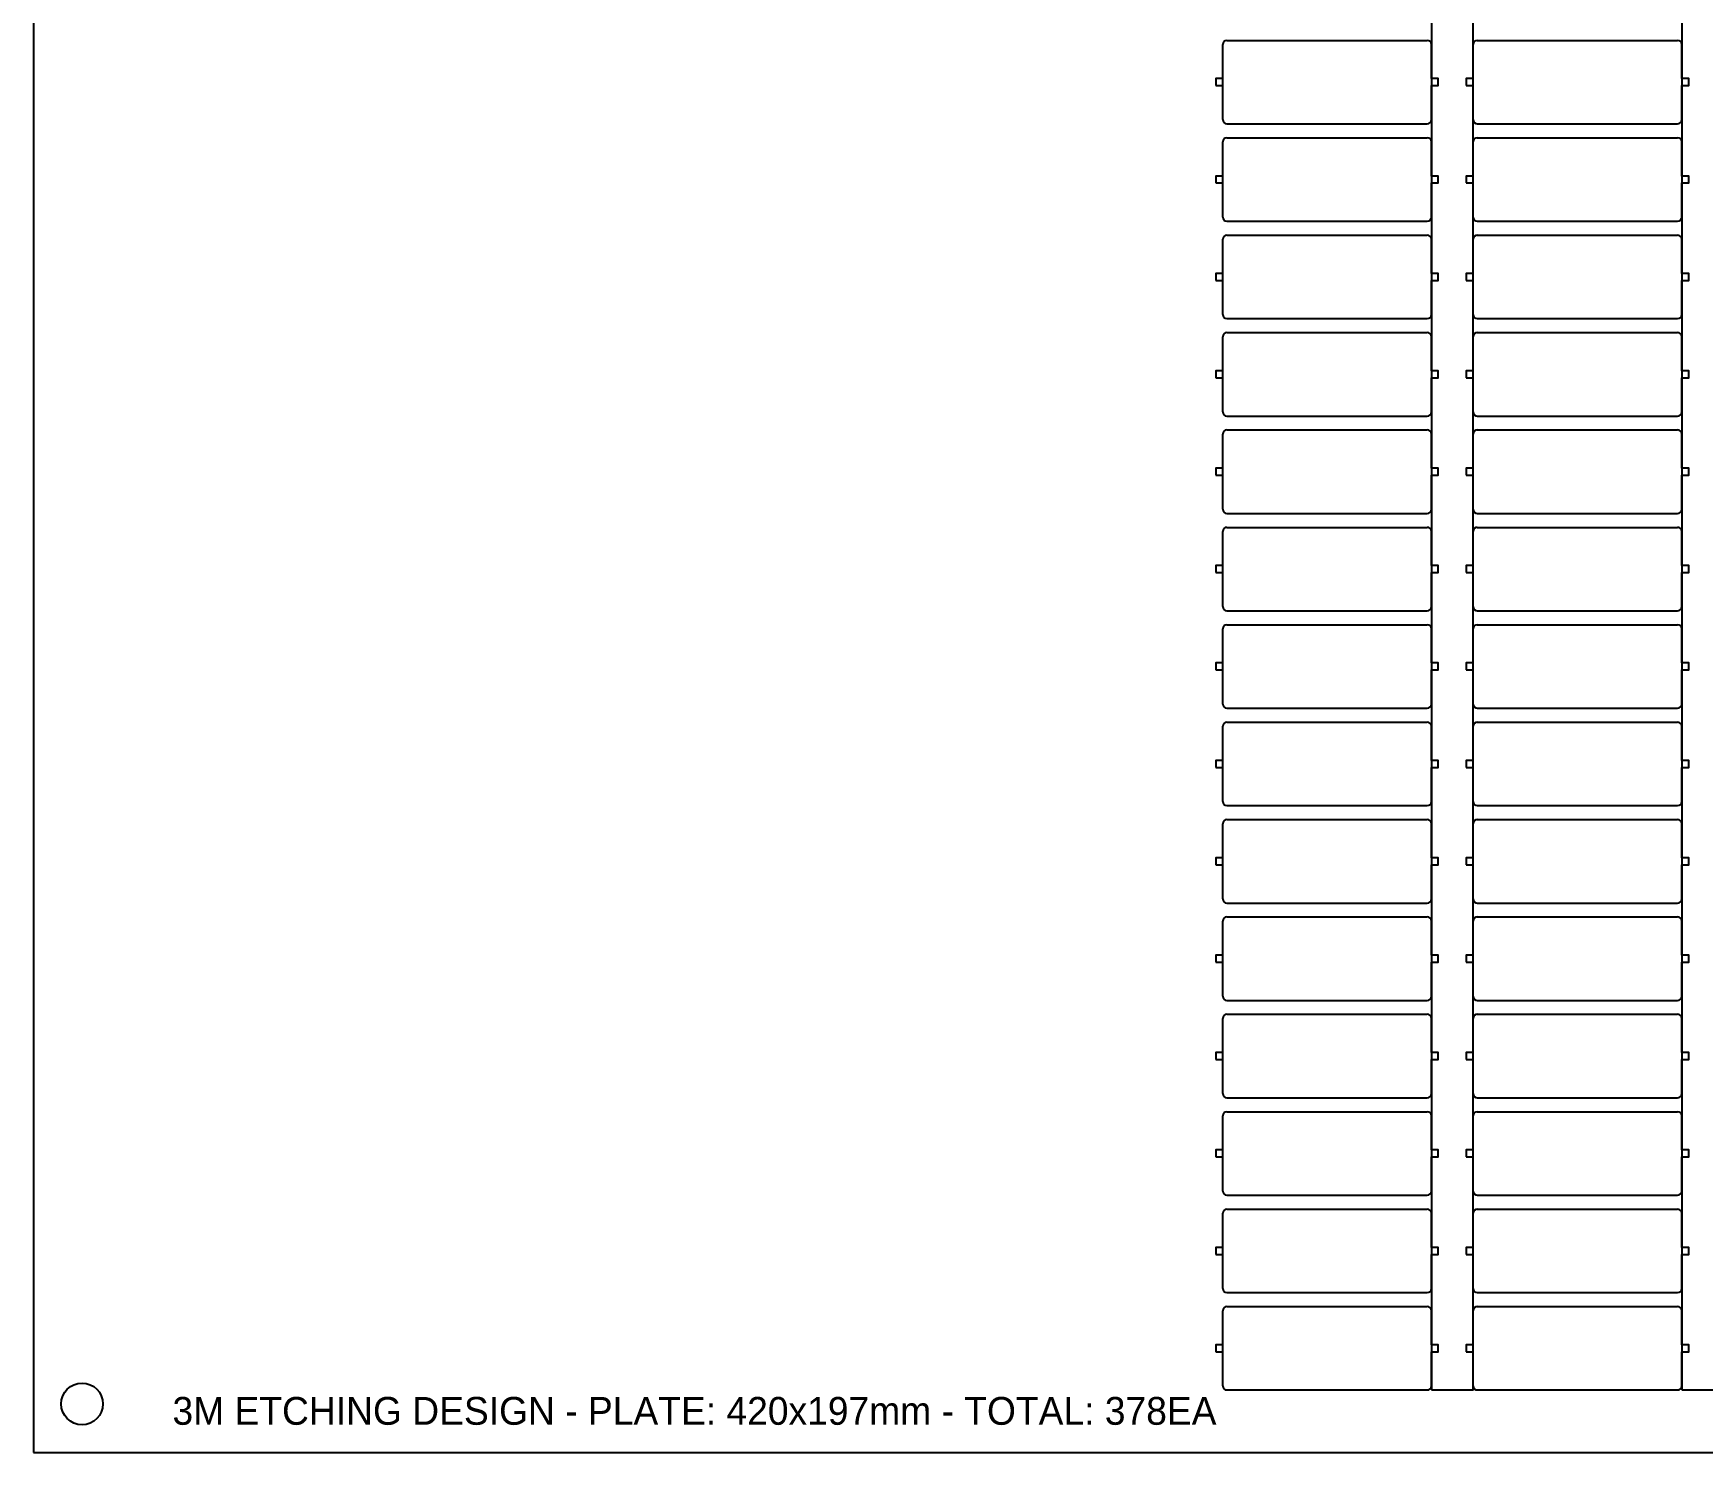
# Model space of a CAD drawing. Extents: x 0 to 438, y 0 to 206.
# Drawn here: x 0 to 120, y 0 to 102 of the extents above; entities that cross this region are included whole.
import ezdxf

# ---------------------------------------------------------------- set-up
doc = ezdxf.new("R2010")
doc.units = 0
for name, color, linetype in [('PLATE', 7, 'Continuous'), ('SAMPLE', 4, 'Continuous'), ('SEPARATOR', 1, 'Continuous'), ('TAB', 2, 'Continuous'), ('TEXT', 8, 'Continuous')]:
    doc.layers.add(name, color=color, linetype=linetype)

msp = doc.modelspace()

# ---------------------------------------------------------------- linework, layer by layer
at = {"layer": 'PLATE'}
msp.add_lwpolyline([(0, 0), (420, 0), (420, 197), (0, 197)], close=True, dxfattribs=at)
msp.add_circle((3.5, 3.5), 1.5, dxfattribs=at)
at = {"layer": 'SAMPLE'}
for p, q in [((85.5228, 101.3148), (85.5, 101.2)), ((85.5, 98.75), (85.5, 101.2)), ((85.5879, 101.4121), (85.5228, 101.3148)), ((85.6852, 101.4772), (85.5879, 101.4121)), ((85.8, 101.5), (85.6852, 101.4772)), ((85.8, 101.5), (100.2, 101.5)), ((100.3148, 101.4772), (100.2, 101.5)), ((100.4121, 101.4121), (100.3148, 101.4772)), ((100.4772, 101.3148), (100.4121, 101.4121)), ((100.5, 101.2), (100.4772, 101.3148)), ((100.5, 98.75), (100.5, 101.2)), ((103.5228, 101.3148), (103.5, 101.2)), ((103.5, 98.75), (103.5, 101.2)), ((103.5879, 101.4121), (103.5228, 101.3148)), ((103.6852, 101.4772), (103.5879, 101.4121)), ((103.8, 101.5), (103.6852, 101.4772)), ((103.8, 101.5), (118.2, 101.5)), ((118.3148, 101.4772), (118.2, 101.5)), ((118.4121, 101.4121), (118.3148, 101.4772)), ((118.4772, 101.3148), (118.4121, 101.4121)), ((118.5, 101.2), (118.4772, 101.3148)), ((118.5, 98.75), (118.5, 101.2)), ((85.5, 95.8), (85.5, 98.25)), ((100.5, 95.8), (100.5, 98.25)), ((103.5, 95.8), (103.5, 98.25)), ((118.5, 95.8), (118.5, 98.25)), ((85.5, 95.8), (85.5228, 95.6852)), ((85.5228, 95.6852), (85.5879, 95.5879)), ((85.5879, 95.5879), (85.6852, 95.5228)), ((85.6852, 95.5228), (85.8, 95.5)), ((85.8, 95.5), (100.2, 95.5)), ((100.2, 95.5), (100.3148, 95.5228)), ((100.3148, 95.5228), (100.4121, 95.5879)), ((100.4121, 95.5879), (100.4772, 95.6852)), ((100.4772, 95.6852), (100.5, 95.8)), ((103.5, 95.8), (103.5228, 95.6852)), ((103.5228, 95.6852), (103.5879, 95.5879)), ((103.5879, 95.5879), (103.6852, 95.5228)), ((103.6852, 95.5228), (103.8, 95.5)), ((103.8, 95.5), (118.2, 95.5)), ((118.2, 95.5), (118.3148, 95.5228)), ((118.3148, 95.5228), (118.4121, 95.5879)), ((118.4121, 95.5879), (118.4772, 95.6852)), ((118.4772, 95.6852), (118.5, 95.8)), ((85.5228, 94.3148), (85.5, 94.2)), ((85.5, 91.75), (85.5, 94.2)), ((85.5879, 94.4121), (85.5228, 94.3148)), ((85.6852, 94.4772), (85.5879, 94.4121)), ((85.8, 94.5), (85.6852, 94.4772)), ((85.8, 94.5), (100.2, 94.5)), ((100.3148, 94.4772), (100.2, 94.5)), ((100.4121, 94.4121), (100.3148, 94.4772)), ((100.4772, 94.3148), (100.4121, 94.4121)), ((100.5, 94.2), (100.4772, 94.3148)), ((100.5, 91.75), (100.5, 94.2)), ((103.5228, 94.3148), (103.5, 94.2)), ((103.5, 91.75), (103.5, 94.2)), ((103.5879, 94.4121), (103.5228, 94.3148)), ((103.6852, 94.4772), (103.5879, 94.4121)), ((103.8, 94.5), (103.6852, 94.4772)), ((103.8, 94.5), (118.2, 94.5)), ((118.3148, 94.4772), (118.2, 94.5)), ((118.4121, 94.4121), (118.3148, 94.4772)), ((118.4772, 94.3148), (118.4121, 94.4121)), ((118.5, 94.2), (118.4772, 94.3148)), ((118.5, 91.75), (118.5, 94.2)), ((85.5, 88.8), (85.5, 91.25)), ((100.5, 88.8), (100.5, 91.25)), ((103.5, 88.8), (103.5, 91.25)), ((118.5, 88.8), (118.5, 91.25)), ((85.5, 88.8), (85.5228, 88.6852)), ((100.4772, 88.6852), (100.5, 88.8)), ((103.5, 88.8), (103.5228, 88.6852)), ((118.4772, 88.6852), (118.5, 88.8)), ((85.5228, 88.6852), (85.5879, 88.5879)), ((85.5879, 88.5879), (85.6852, 88.5228)), ((85.6852, 88.5228), (85.8, 88.5)), ((85.8, 88.5), (100.2, 88.5)), ((100.2, 88.5), (100.3148, 88.5228)), ((100.3148, 88.5228), (100.4121, 88.5879)), ((100.4121, 88.5879), (100.4772, 88.6852)), ((103.5228, 88.6852), (103.5879, 88.5879)), ((103.5879, 88.5879), (103.6852, 88.5228)), ((103.6852, 88.5228), (103.8, 88.5)), ((103.8, 88.5), (118.2, 88.5)), ((118.2, 88.5), (118.3148, 88.5228)), ((118.3148, 88.5228), (118.4121, 88.5879)), ((118.4121, 88.5879), (118.4772, 88.6852)), ((85.5228, 87.3148), (85.5, 87.2)), ((85.5, 84.75), (85.5, 87.2)), ((85.5879, 87.4121), (85.5228, 87.3148)), ((85.6852, 87.4772), (85.5879, 87.4121)), ((85.8, 87.5), (85.6852, 87.4772)), ((85.8, 87.5), (100.2, 87.5)), ((100.3148, 87.4772), (100.2, 87.5)), ((100.4121, 87.4121), (100.3148, 87.4772)), ((100.4772, 87.3148), (100.4121, 87.4121)), ((100.5, 87.2), (100.4772, 87.3148)), ((100.5, 84.75), (100.5, 87.2)), ((103.5228, 87.3148), (103.5, 87.2)), ((103.5, 84.75), (103.5, 87.2)), ((103.5879, 87.4121), (103.5228, 87.3148)), ((103.6852, 87.4772), (103.5879, 87.4121)), ((103.8, 87.5), (103.6852, 87.4772)), ((103.8, 87.5), (118.2, 87.5)), ((118.3148, 87.4772), (118.2, 87.5)), ((118.4121, 87.4121), (118.3148, 87.4772)), ((118.4772, 87.3148), (118.4121, 87.4121)), ((118.5, 87.2), (118.4772, 87.3148)), ((118.5, 84.75), (118.5, 87.2)), ((85.5, 81.8), (85.5, 84.25)), ((100.5, 81.8), (100.5, 84.25)), ((103.5, 81.8), (103.5, 84.25)), ((118.5, 81.8), (118.5, 84.25)), ((85.5, 81.8), (85.5228, 81.6852)), ((85.5228, 81.6852), (85.5879, 81.5879)), ((100.4121, 81.5879), (100.4772, 81.6852)), ((100.4772, 81.6852), (100.5, 81.8)), ((103.5, 81.8), (103.5228, 81.6852)), ((103.5228, 81.6852), (103.5879, 81.5879)), ((118.4121, 81.5879), (118.4772, 81.6852)), ((118.4772, 81.6852), (118.5, 81.8)), ((85.5879, 80.4121), (85.5228, 80.3148)), ((85.5879, 81.5879), (85.6852, 81.5228)), ((85.6852, 80.4772), (85.5879, 80.4121)), ((85.6852, 81.5228), (85.8, 81.5)), ((85.8, 80.5), (85.6852, 80.4772)), ((85.8, 81.5), (100.2, 81.5)), ((85.8, 80.5), (100.2, 80.5)), ((100.2, 81.5), (100.3148, 81.5228)), ((100.3148, 80.4772), (100.2, 80.5)), ((100.3148, 81.5228), (100.4121, 81.5879)), ((100.4121, 80.4121), (100.3148, 80.4772)), ((100.4772, 80.3148), (100.4121, 80.4121)), ((103.5879, 80.4121), (103.5228, 80.3148)), ((103.5879, 81.5879), (103.6852, 81.5228)), ((103.6852, 80.4772), (103.5879, 80.4121)), ((103.6852, 81.5228), (103.8, 81.5)), ((103.8, 80.5), (103.6852, 80.4772)), ((103.8, 81.5), (118.2, 81.5)), ((103.8, 80.5), (118.2, 80.5)), ((118.2, 81.5), (118.3148, 81.5228)), ((118.3148, 80.4772), (118.2, 80.5)), ((118.3148, 81.5228), (118.4121, 81.5879)), ((118.4121, 80.4121), (118.3148, 80.4772)), ((118.4772, 80.3148), (118.4121, 80.4121)), ((85.5228, 80.3148), (85.5, 80.2)), ((85.5, 77.75), (85.5, 80.2)), ((100.5, 80.2), (100.4772, 80.3148)), ((100.5, 77.75), (100.5, 80.2)), ((103.5228, 80.3148), (103.5, 80.2)), ((103.5, 77.75), (103.5, 80.2)), ((118.5, 80.2), (118.4772, 80.3148)), ((118.5, 77.75), (118.5, 80.2)), ((85.5, 74.8), (85.5, 77.25)), ((100.5, 74.8), (100.5, 77.25)), ((103.5, 74.8), (103.5, 77.25)), ((118.5, 74.8), (118.5, 77.25)), ((85.5, 74.8), (85.5228, 74.6852)), ((85.5228, 74.6852), (85.5879, 74.5879)), ((85.5879, 74.5879), (85.6852, 74.5228)), ((85.6852, 74.5228), (85.8, 74.5)), ((85.8, 74.5), (100.2, 74.5)), ((100.2, 74.5), (100.3148, 74.5228)), ((100.3148, 74.5228), (100.4121, 74.5879)), ((100.4121, 74.5879), (100.4772, 74.6852)), ((100.4772, 74.6852), (100.5, 74.8)), ((103.5, 74.8), (103.5228, 74.6852)), ((103.5228, 74.6852), (103.5879, 74.5879)), ((103.5879, 74.5879), (103.6852, 74.5228)), ((103.6852, 74.5228), (103.8, 74.5)), ((103.8, 74.5), (118.2, 74.5)), ((118.2, 74.5), (118.3148, 74.5228)), ((118.3148, 74.5228), (118.4121, 74.5879)), ((118.4121, 74.5879), (118.4772, 74.6852)), ((118.4772, 74.6852), (118.5, 74.8)), ((85.5228, 73.3148), (85.5, 73.2)), ((85.5, 70.75), (85.5, 73.2)), ((85.5879, 73.4121), (85.5228, 73.3148)), ((85.6852, 73.4772), (85.5879, 73.4121)), ((85.8, 73.5), (85.6852, 73.4772)), ((85.8, 73.5), (100.2, 73.5)), ((100.3148, 73.4772), (100.2, 73.5)), ((100.4121, 73.4121), (100.3148, 73.4772)), ((100.4772, 73.3148), (100.4121, 73.4121)), ((100.5, 73.2), (100.4772, 73.3148)), ((100.5, 70.75), (100.5, 73.2)), ((103.5228, 73.3148), (103.5, 73.2)), ((103.5, 70.75), (103.5, 73.2)), ((103.5879, 73.4121), (103.5228, 73.3148)), ((103.6852, 73.4772), (103.5879, 73.4121)), ((103.8, 73.5), (103.6852, 73.4772)), ((103.8, 73.5), (118.2, 73.5)), ((118.3148, 73.4772), (118.2, 73.5)), ((118.4121, 73.4121), (118.3148, 73.4772)), ((118.4772, 73.3148), (118.4121, 73.4121)), ((118.5, 73.2), (118.4772, 73.3148)), ((118.5, 70.75), (118.5, 73.2)), ((85.5, 67.8), (85.5, 70.25)), ((100.5, 67.8), (100.5, 70.25)), ((103.5, 67.8), (103.5, 70.25)), ((118.5, 67.8), (118.5, 70.25)), ((85.5, 67.8), (85.5228, 67.6852)), ((85.5228, 67.6852), (85.5879, 67.5879)), ((85.5879, 67.5879), (85.6852, 67.5228)), ((85.6852, 67.5228), (85.8, 67.5)), ((85.8, 67.5), (100.2, 67.5)), ((100.2, 67.5), (100.3148, 67.5228)), ((100.3148, 67.5228), (100.4121, 67.5879)), ((100.4121, 67.5879), (100.4772, 67.6852)), ((100.4772, 67.6852), (100.5, 67.8)), ((103.5, 67.8), (103.5228, 67.6852)), ((103.5228, 67.6852), (103.5879, 67.5879)), ((103.5879, 67.5879), (103.6852, 67.5228)), ((103.6852, 67.5228), (103.8, 67.5)), ((103.8, 67.5), (118.2, 67.5)), ((118.2, 67.5), (118.3148, 67.5228)), ((118.3148, 67.5228), (118.4121, 67.5879)), ((118.4121, 67.5879), (118.4772, 67.6852)), ((118.4772, 67.6852), (118.5, 67.8)), ((85.5228, 66.3148), (85.5, 66.2)), ((85.5, 63.75), (85.5, 66.2)), ((85.5879, 66.4121), (85.5228, 66.3148)), ((85.6852, 66.4772), (85.5879, 66.4121)), ((85.8, 66.5), (85.6852, 66.4772)), ((85.8, 66.5), (100.2, 66.5)), ((100.3148, 66.4772), (100.2, 66.5)), ((100.4121, 66.4121), (100.3148, 66.4772)), ((100.4772, 66.3148), (100.4121, 66.4121)), ((100.5, 66.2), (100.4772, 66.3148)), ((100.5, 63.75), (100.5, 66.2)), ((103.5228, 66.3148), (103.5, 66.2)), ((103.5, 63.75), (103.5, 66.2)), ((103.5879, 66.4121), (103.5228, 66.3148)), ((103.6852, 66.4772), (103.5879, 66.4121)), ((103.8, 66.5), (103.6852, 66.4772)), ((103.8, 66.5), (118.2, 66.5)), ((118.3148, 66.4772), (118.2, 66.5)), ((118.4121, 66.4121), (118.3148, 66.4772)), ((118.4772, 66.3148), (118.4121, 66.4121)), ((118.5, 66.2), (118.4772, 66.3148)), ((118.5, 63.75), (118.5, 66.2)), ((85.5, 60.8), (85.5, 63.25)), ((100.5, 60.8), (100.5, 63.25)), ((103.5, 60.8), (103.5, 63.25)), ((118.5, 60.8), (118.5, 63.25)), ((85.5, 60.8), (85.5228, 60.6852)), ((85.5228, 60.6852), (85.5879, 60.5879)), ((85.5879, 60.5879), (85.6852, 60.5228)), ((85.6852, 60.5228), (85.8, 60.5)), ((85.8, 60.5), (100.2, 60.5)), ((100.2, 60.5), (100.3148, 60.5228)), ((100.3148, 60.5228), (100.4121, 60.5879)), ((100.4121, 60.5879), (100.4772, 60.6852)), ((100.4772, 60.6852), (100.5, 60.8)), ((103.5, 60.8), (103.5228, 60.6852)), ((103.5228, 60.6852), (103.5879, 60.5879)), ((103.5879, 60.5879), (103.6852, 60.5228)), ((103.6852, 60.5228), (103.8, 60.5)), ((103.8, 60.5), (118.2, 60.5)), ((118.2, 60.5), (118.3148, 60.5228)), ((118.3148, 60.5228), (118.4121, 60.5879)), ((118.4121, 60.5879), (118.4772, 60.6852)), ((118.4772, 60.6852), (118.5, 60.8)), ((85.5228, 59.3148), (85.5, 59.2)), ((85.5, 56.75), (85.5, 59.2)), ((85.5879, 59.4121), (85.5228, 59.3148)), ((85.6852, 59.4772), (85.5879, 59.4121)), ((85.8, 59.5), (85.6852, 59.4772)), ((85.8, 59.5), (100.2, 59.5)), ((100.3148, 59.4772), (100.2, 59.5)), ((100.4121, 59.4121), (100.3148, 59.4772)), ((100.4772, 59.3148), (100.4121, 59.4121)), ((100.5, 59.2), (100.4772, 59.3148)), ((100.5, 56.75), (100.5, 59.2)), ((103.5228, 59.3148), (103.5, 59.2)), ((103.5, 56.75), (103.5, 59.2)), ((103.5879, 59.4121), (103.5228, 59.3148)), ((103.6852, 59.4772), (103.5879, 59.4121)), ((103.8, 59.5), (103.6852, 59.4772)), ((103.8, 59.5), (118.2, 59.5)), ((118.3148, 59.4772), (118.2, 59.5)), ((118.4121, 59.4121), (118.3148, 59.4772)), ((118.4772, 59.3148), (118.4121, 59.4121)), ((118.5, 59.2), (118.4772, 59.3148)), ((118.5, 56.75), (118.5, 59.2)), ((85.5, 53.8), (85.5, 56.25)), ((100.5, 53.8), (100.5, 56.25)), ((103.5, 53.8), (103.5, 56.25)), ((118.5, 53.8), (118.5, 56.25)), ((85.5, 53.8), (85.5228, 53.6852)), ((85.5228, 53.6852), (85.5879, 53.5879)), ((85.5879, 53.5879), (85.6852, 53.5228)), ((85.6852, 53.5228), (85.8, 53.5)), ((85.8, 53.5), (100.2, 53.5)), ((100.2, 53.5), (100.3148, 53.5228)), ((100.3148, 53.5228), (100.4121, 53.5879)), ((100.4121, 53.5879), (100.4772, 53.6852)), ((100.4772, 53.6852), (100.5, 53.8)), ((103.5, 53.8), (103.5228, 53.6852)), ((103.5228, 53.6852), (103.5879, 53.5879)), ((103.5879, 53.5879), (103.6852, 53.5228)), ((103.6852, 53.5228), (103.8, 53.5)), ((103.8, 53.5), (118.2, 53.5)), ((118.2, 53.5), (118.3148, 53.5228)), ((118.3148, 53.5228), (118.4121, 53.5879)), ((118.4121, 53.5879), (118.4772, 53.6852)), ((118.4772, 53.6852), (118.5, 53.8)), ((85.5228, 52.3148), (85.5, 52.2)), ((85.5, 49.75), (85.5, 52.2)), ((85.5879, 52.4121), (85.5228, 52.3148)), ((85.6852, 52.4772), (85.5879, 52.4121)), ((85.8, 52.5), (85.6852, 52.4772)), ((85.8, 52.5), (100.2, 52.5)), ((100.3148, 52.4772), (100.2, 52.5)), ((100.4121, 52.4121), (100.3148, 52.4772)), ((100.4772, 52.3148), (100.4121, 52.4121)), ((100.5, 52.2), (100.4772, 52.3148)), ((100.5, 49.75), (100.5, 52.2)), ((103.5228, 52.3148), (103.5, 52.2)), ((103.5, 49.75), (103.5, 52.2)), ((103.5879, 52.4121), (103.5228, 52.3148)), ((103.6852, 52.4772), (103.5879, 52.4121)), ((103.8, 52.5), (103.6852, 52.4772)), ((103.8, 52.5), (118.2, 52.5)), ((118.3148, 52.4772), (118.2, 52.5)), ((118.4121, 52.4121), (118.3148, 52.4772)), ((118.4772, 52.3148), (118.4121, 52.4121)), ((118.5, 52.2), (118.4772, 52.3148)), ((118.5, 49.75), (118.5, 52.2)), ((85.5, 46.8), (85.5, 49.25)), ((100.5, 46.8), (100.5, 49.25)), ((103.5, 46.8), (103.5, 49.25)), ((118.5, 46.8), (118.5, 49.25)), ((85.5, 46.8), (85.5228, 46.6852)), ((100.4772, 46.6852), (100.5, 46.8)), ((103.5, 46.8), (103.5228, 46.6852)), ((118.4772, 46.6852), (118.5, 46.8)), ((85.5228, 46.6852), (85.5879, 46.5879)), ((85.5879, 46.5879), (85.6852, 46.5228)), ((85.6852, 46.5228), (85.8, 46.5)), ((85.8, 46.5), (100.2, 46.5)), ((100.2, 46.5), (100.3148, 46.5228)), ((100.3148, 46.5228), (100.4121, 46.5879)), ((100.4121, 46.5879), (100.4772, 46.6852)), ((103.5228, 46.6852), (103.5879, 46.5879)), ((103.5879, 46.5879), (103.6852, 46.5228)), ((103.6852, 46.5228), (103.8, 46.5)), ((103.8, 46.5), (118.2, 46.5)), ((118.2, 46.5), (118.3148, 46.5228)), ((118.3148, 46.5228), (118.4121, 46.5879)), ((118.4121, 46.5879), (118.4772, 46.6852)), ((85.5228, 45.3148), (85.5, 45.2)), ((85.5, 42.75), (85.5, 45.2)), ((85.5879, 45.4121), (85.5228, 45.3148)), ((85.6852, 45.4772), (85.5879, 45.4121)), ((85.8, 45.5), (85.6852, 45.4772)), ((85.8, 45.5), (100.2, 45.5)), ((100.3148, 45.4772), (100.2, 45.5)), ((100.4121, 45.4121), (100.3148, 45.4772)), ((100.4772, 45.3148), (100.4121, 45.4121)), ((100.5, 45.2), (100.4772, 45.3148)), ((100.5, 42.75), (100.5, 45.2)), ((103.5228, 45.3148), (103.5, 45.2)), ((103.5, 42.75), (103.5, 45.2)), ((103.5879, 45.4121), (103.5228, 45.3148)), ((103.6852, 45.4772), (103.5879, 45.4121)), ((103.8, 45.5), (103.6852, 45.4772)), ((103.8, 45.5), (118.2, 45.5)), ((118.3148, 45.4772), (118.2, 45.5)), ((118.4121, 45.4121), (118.3148, 45.4772)), ((118.4772, 45.3148), (118.4121, 45.4121)), ((118.5, 45.2), (118.4772, 45.3148)), ((118.5, 42.75), (118.5, 45.2)), ((85.5, 39.8), (85.5, 42.25)), ((100.5, 39.8), (100.5, 42.25)), ((103.5, 39.8), (103.5, 42.25)), ((118.5, 39.8), (118.5, 42.25)), ((85.5, 39.8), (85.5228, 39.6852)), ((85.5228, 39.6852), (85.5879, 39.5879)), ((100.4121, 39.5879), (100.4772, 39.6852)), ((100.4772, 39.6852), (100.5, 39.8)), ((103.5, 39.8), (103.5228, 39.6852)), ((103.5228, 39.6852), (103.5879, 39.5879)), ((118.4121, 39.5879), (118.4772, 39.6852)), ((118.4772, 39.6852), (118.5, 39.8)), ((85.5879, 38.4121), (85.5228, 38.3148)), ((85.5879, 39.5879), (85.6852, 39.5228)), ((85.6852, 38.4772), (85.5879, 38.4121)), ((85.6852, 39.5228), (85.8, 39.5)), ((85.8, 38.5), (85.6852, 38.4772)), ((85.8, 39.5), (100.2, 39.5)), ((85.8, 38.5), (100.2, 38.5)), ((100.2, 39.5), (100.3148, 39.5228)), ((100.3148, 38.4772), (100.2, 38.5)), ((100.3148, 39.5228), (100.4121, 39.5879)), ((100.4121, 38.4121), (100.3148, 38.4772)), ((100.4772, 38.3148), (100.4121, 38.4121)), ((103.5879, 38.4121), (103.5228, 38.3148)), ((103.5879, 39.5879), (103.6852, 39.5228)), ((103.6852, 38.4772), (103.5879, 38.4121)), ((103.6852, 39.5228), (103.8, 39.5)), ((103.8, 38.5), (103.6852, 38.4772)), ((103.8, 39.5), (118.2, 39.5)), ((103.8, 38.5), (118.2, 38.5)), ((118.2, 39.5), (118.3148, 39.5228)), ((118.3148, 38.4772), (118.2, 38.5)), ((118.3148, 39.5228), (118.4121, 39.5879)), ((118.4121, 38.4121), (118.3148, 38.4772)), ((118.4772, 38.3148), (118.4121, 38.4121)), ((85.5228, 38.3148), (85.5, 38.2)), ((85.5, 35.75), (85.5, 38.2)), ((100.5, 38.2), (100.4772, 38.3148)), ((100.5, 35.75), (100.5, 38.2)), ((103.5228, 38.3148), (103.5, 38.2)), ((103.5, 35.75), (103.5, 38.2)), ((118.5, 38.2), (118.4772, 38.3148)), ((118.5, 35.75), (118.5, 38.2)), ((85.5, 32.8), (85.5, 35.25)), ((100.5, 32.8), (100.5, 35.25)), ((103.5, 32.8), (103.5, 35.25)), ((118.5, 32.8), (118.5, 35.25)), ((85.5, 32.8), (85.5228, 32.6852)), ((85.5228, 32.6852), (85.5879, 32.5879)), ((85.5879, 32.5879), (85.6852, 32.5228)), ((85.6852, 32.5228), (85.8, 32.5)), ((85.8, 32.5), (100.2, 32.5)), ((100.2, 32.5), (100.3148, 32.5228)), ((100.3148, 32.5228), (100.4121, 32.5879)), ((100.4121, 32.5879), (100.4772, 32.6852)), ((100.4772, 32.6852), (100.5, 32.8)), ((103.5, 32.8), (103.5228, 32.6852)), ((103.5228, 32.6852), (103.5879, 32.5879)), ((103.5879, 32.5879), (103.6852, 32.5228)), ((103.6852, 32.5228), (103.8, 32.5)), ((103.8, 32.5), (118.2, 32.5)), ((118.2, 32.5), (118.3148, 32.5228)), ((118.3148, 32.5228), (118.4121, 32.5879)), ((118.4121, 32.5879), (118.4772, 32.6852)), ((118.4772, 32.6852), (118.5, 32.8)), ((85.5228, 31.3148), (85.5, 31.2)), ((85.5, 28.75), (85.5, 31.2)), ((85.5879, 31.4121), (85.5228, 31.3148)), ((85.6852, 31.4772), (85.5879, 31.4121)), ((85.8, 31.5), (85.6852, 31.4772)), ((85.8, 31.5), (100.2, 31.5)), ((100.3148, 31.4772), (100.2, 31.5)), ((100.4121, 31.4121), (100.3148, 31.4772)), ((100.4772, 31.3148), (100.4121, 31.4121)), ((100.5, 31.2), (100.4772, 31.3148)), ((100.5, 28.75), (100.5, 31.2)), ((103.5228, 31.3148), (103.5, 31.2)), ((103.5, 28.75), (103.5, 31.2)), ((103.5879, 31.4121), (103.5228, 31.3148)), ((103.6852, 31.4772), (103.5879, 31.4121)), ((103.8, 31.5), (103.6852, 31.4772)), ((103.8, 31.5), (118.2, 31.5)), ((118.3148, 31.4772), (118.2, 31.5)), ((118.4121, 31.4121), (118.3148, 31.4772)), ((118.4772, 31.3148), (118.4121, 31.4121)), ((118.5, 31.2), (118.4772, 31.3148)), ((118.5, 28.75), (118.5, 31.2)), ((85.5, 25.8), (85.5, 28.25)), ((100.5, 25.8), (100.5, 28.25)), ((103.5, 25.8), (103.5, 28.25)), ((118.5, 25.8), (118.5, 28.25)), ((85.5, 25.8), (85.5228, 25.6852)), ((85.5228, 25.6852), (85.5879, 25.5879)), ((85.5879, 25.5879), (85.6852, 25.5228)), ((85.6852, 25.5228), (85.8, 25.5)), ((85.8, 25.5), (100.2, 25.5)), ((100.2, 25.5), (100.3148, 25.5228)), ((100.3148, 25.5228), (100.4121, 25.5879)), ((100.4121, 25.5879), (100.4772, 25.6852)), ((100.4772, 25.6852), (100.5, 25.8)), ((103.5, 25.8), (103.5228, 25.6852)), ((103.5228, 25.6852), (103.5879, 25.5879)), ((103.5879, 25.5879), (103.6852, 25.5228)), ((103.6852, 25.5228), (103.8, 25.5)), ((103.8, 25.5), (118.2, 25.5)), ((118.2, 25.5), (118.3148, 25.5228)), ((118.3148, 25.5228), (118.4121, 25.5879)), ((118.4121, 25.5879), (118.4772, 25.6852)), ((118.4772, 25.6852), (118.5, 25.8)), ((85.5228, 24.3148), (85.5, 24.2)), ((85.5, 21.75), (85.5, 24.2)), ((85.5879, 24.4121), (85.5228, 24.3148)), ((85.6852, 24.4772), (85.5879, 24.4121)), ((85.8, 24.5), (85.6852, 24.4772)), ((85.8, 24.5), (100.2, 24.5)), ((100.3148, 24.4772), (100.2, 24.5)), ((100.4121, 24.4121), (100.3148, 24.4772)), ((100.4772, 24.3148), (100.4121, 24.4121)), ((100.5, 24.2), (100.4772, 24.3148)), ((100.5, 21.75), (100.5, 24.2)), ((103.5228, 24.3148), (103.5, 24.2)), ((103.5, 21.75), (103.5, 24.2)), ((103.5879, 24.4121), (103.5228, 24.3148)), ((103.6852, 24.4772), (103.5879, 24.4121)), ((103.8, 24.5), (103.6852, 24.4772)), ((103.8, 24.5), (118.2, 24.5)), ((118.3148, 24.4772), (118.2, 24.5)), ((118.4121, 24.4121), (118.3148, 24.4772)), ((118.4772, 24.3148), (118.4121, 24.4121)), ((118.5, 24.2), (118.4772, 24.3148)), ((118.5, 21.75), (118.5, 24.2)), ((85.5, 18.8), (85.5, 21.25)), ((100.5, 18.8), (100.5, 21.25)), ((103.5, 18.8), (103.5, 21.25)), ((118.5, 18.8), (118.5, 21.25)), ((85.5, 18.8), (85.5228, 18.6852)), ((85.5228, 18.6852), (85.5879, 18.5879)), ((85.5879, 18.5879), (85.6852, 18.5228)), ((85.6852, 18.5228), (85.8, 18.5)), ((85.8, 18.5), (100.2, 18.5)), ((100.2, 18.5), (100.3148, 18.5228)), ((100.3148, 18.5228), (100.4121, 18.5879)), ((100.4121, 18.5879), (100.4772, 18.6852)), ((100.4772, 18.6852), (100.5, 18.8)), ((103.5, 18.8), (103.5228, 18.6852)), ((103.5228, 18.6852), (103.5879, 18.5879)), ((103.5879, 18.5879), (103.6852, 18.5228)), ((103.6852, 18.5228), (103.8, 18.5)), ((103.8, 18.5), (118.2, 18.5)), ((118.2, 18.5), (118.3148, 18.5228)), ((118.3148, 18.5228), (118.4121, 18.5879)), ((118.4121, 18.5879), (118.4772, 18.6852)), ((118.4772, 18.6852), (118.5, 18.8)), ((85.5228, 17.3148), (85.5, 17.2)), ((85.5, 14.75), (85.5, 17.2)), ((85.5879, 17.4121), (85.5228, 17.3148)), ((85.6852, 17.4772), (85.5879, 17.4121)), ((85.8, 17.5), (85.6852, 17.4772)), ((85.8, 17.5), (100.2, 17.5)), ((100.3148, 17.4772), (100.2, 17.5)), ((100.4121, 17.4121), (100.3148, 17.4772)), ((100.4772, 17.3148), (100.4121, 17.4121)), ((100.5, 17.2), (100.4772, 17.3148)), ((100.5, 14.75), (100.5, 17.2)), ((103.5228, 17.3148), (103.5, 17.2)), ((103.5, 14.75), (103.5, 17.2)), ((103.5879, 17.4121), (103.5228, 17.3148)), ((103.6852, 17.4772), (103.5879, 17.4121)), ((103.8, 17.5), (103.6852, 17.4772)), ((103.8, 17.5), (118.2, 17.5)), ((118.3148, 17.4772), (118.2, 17.5)), ((118.4121, 17.4121), (118.3148, 17.4772)), ((118.4772, 17.3148), (118.4121, 17.4121)), ((118.5, 17.2), (118.4772, 17.3148)), ((118.5, 14.75), (118.5, 17.2)), ((85.5, 11.8), (85.5, 14.25)), ((100.5, 11.8), (100.5, 14.25)), ((103.5, 11.8), (103.5, 14.25)), ((118.5, 11.8), (118.5, 14.25)), ((85.5, 11.8), (85.5228, 11.6852)), ((85.5228, 11.6852), (85.5879, 11.5879)), ((85.5879, 11.5879), (85.6852, 11.5228)), ((85.6852, 11.5228), (85.8, 11.5)), ((85.8, 11.5), (100.2, 11.5)), ((100.2, 11.5), (100.3148, 11.5228)), ((100.3148, 11.5228), (100.4121, 11.5879)), ((100.4121, 11.5879), (100.4772, 11.6852)), ((100.4772, 11.6852), (100.5, 11.8)), ((103.5, 11.8), (103.5228, 11.6852)), ((103.5228, 11.6852), (103.5879, 11.5879)), ((103.5879, 11.5879), (103.6852, 11.5228)), ((103.6852, 11.5228), (103.8, 11.5)), ((103.8, 11.5), (118.2, 11.5)), ((118.2, 11.5), (118.3148, 11.5228)), ((118.3148, 11.5228), (118.4121, 11.5879)), ((118.4121, 11.5879), (118.4772, 11.6852)), ((118.4772, 11.6852), (118.5, 11.8)), ((85.5228, 10.3148), (85.5, 10.2)), ((85.5, 7.75), (85.5, 10.2)), ((85.5879, 10.4121), (85.5228, 10.3148)), ((85.6852, 10.4772), (85.5879, 10.4121)), ((85.8, 10.5), (85.6852, 10.4772)), ((85.8, 10.5), (100.2, 10.5)), ((100.3148, 10.4772), (100.2, 10.5)), ((100.4121, 10.4121), (100.3148, 10.4772)), ((100.4772, 10.3148), (100.4121, 10.4121)), ((100.5, 10.2), (100.4772, 10.3148)), ((100.5, 7.75), (100.5, 10.2)), ((103.5228, 10.3148), (103.5, 10.2)), ((103.5, 7.75), (103.5, 10.2)), ((103.5879, 10.4121), (103.5228, 10.3148)), ((103.6852, 10.4772), (103.5879, 10.4121)), ((103.8, 10.5), (103.6852, 10.4772)), ((103.8, 10.5), (118.2, 10.5)), ((118.3148, 10.4772), (118.2, 10.5)), ((118.4121, 10.4121), (118.3148, 10.4772)), ((118.4772, 10.3148), (118.4121, 10.4121)), ((118.5, 10.2), (118.4772, 10.3148)), ((118.5, 7.75), (118.5, 10.2)), ((85.5, 4.8), (85.5, 7.25)), ((100.5, 4.8), (100.5, 7.25)), ((103.5, 4.8), (103.5, 7.25)), ((118.5, 4.8), (118.5, 7.25)), ((85.5, 4.8), (85.5228, 4.6852)), ((100.4772, 4.6852), (100.5, 4.8)), ((103.5, 4.8), (103.5228, 4.6852)), ((118.4772, 4.6852), (118.5, 4.8)), ((85.5228, 4.6852), (85.5879, 4.5879)), ((85.5879, 4.5879), (85.6852, 4.5228)), ((85.6852, 4.5228), (85.8, 4.5)), ((85.8, 4.5), (100.2, 4.5)), ((100.2, 4.5), (100.3148, 4.5228)), ((100.3148, 4.5228), (100.4121, 4.5879)), ((100.4121, 4.5879), (100.4772, 4.6852)), ((103.5228, 4.6852), (103.5879, 4.5879)), ((103.5879, 4.5879), (103.6852, 4.5228)), ((103.6852, 4.5228), (103.8, 4.5)), ((103.8, 4.5), (118.2, 4.5)), ((118.2, 4.5), (118.3148, 4.5228)), ((118.3148, 4.5228), (118.4121, 4.5879)), ((118.4121, 4.5879), (118.4772, 4.6852))]:
    msp.add_line(p, q, dxfattribs=at)
at = {"layer": 'SEPARATOR'}
for points in [[(100.5, 4.5), (103.5, 4.5), (103.5, 192.5), (100.5, 192.5)], [(118.5, 4.5), (121.5, 4.5), (121.5, 192.5), (118.5, 192.5)]]:
    msp.add_lwpolyline(points, close=True, dxfattribs=at)
at = {"layer": 'TAB'}
for points in [[(85, 98.25), (85.5, 98.25), (85.5, 98.75), (85, 98.75)], [(100.5, 98.25), (101, 98.25), (101, 98.75), (100.5, 98.75)], [(103, 98.25), (103.5, 98.25), (103.5, 98.75), (103, 98.75)], [(118.5, 98.25), (119, 98.25), (119, 98.75), (118.5, 98.75)], [(85, 91.25), (85.5, 91.25), (85.5, 91.75), (85, 91.75)], [(100.5, 91.25), (101, 91.25), (101, 91.75), (100.5, 91.75)], [(103, 91.25), (103.5, 91.25), (103.5, 91.75), (103, 91.75)], [(118.5, 91.25), (119, 91.25), (119, 91.75), (118.5, 91.75)], [(85, 84.25), (85.5, 84.25), (85.5, 84.75), (85, 84.75)], [(100.5, 84.25), (101, 84.25), (101, 84.75), (100.5, 84.75)], [(103, 84.25), (103.5, 84.25), (103.5, 84.75), (103, 84.75)], [(118.5, 84.25), (119, 84.25), (119, 84.75), (118.5, 84.75)], [(85, 77.25), (85.5, 77.25), (85.5, 77.75), (85, 77.75)], [(100.5, 77.25), (101, 77.25), (101, 77.75), (100.5, 77.75)], [(103, 77.25), (103.5, 77.25), (103.5, 77.75), (103, 77.75)], [(118.5, 77.25), (119, 77.25), (119, 77.75), (118.5, 77.75)], [(85, 70.25), (85.5, 70.25), (85.5, 70.75), (85, 70.75)], [(100.5, 70.25), (101, 70.25), (101, 70.75), (100.5, 70.75)], [(103, 70.25), (103.5, 70.25), (103.5, 70.75), (103, 70.75)], [(118.5, 70.25), (119, 70.25), (119, 70.75), (118.5, 70.75)], [(85, 63.25), (85.5, 63.25), (85.5, 63.75), (85, 63.75)], [(100.5, 63.25), (101, 63.25), (101, 63.75), (100.5, 63.75)], [(103, 63.25), (103.5, 63.25), (103.5, 63.75), (103, 63.75)], [(118.5, 63.25), (119, 63.25), (119, 63.75), (118.5, 63.75)], [(85, 56.25), (85.5, 56.25), (85.5, 56.75), (85, 56.75)], [(100.5, 56.25), (101, 56.25), (101, 56.75), (100.5, 56.75)], [(103, 56.25), (103.5, 56.25), (103.5, 56.75), (103, 56.75)], [(118.5, 56.25), (119, 56.25), (119, 56.75), (118.5, 56.75)], [(85, 49.25), (85.5, 49.25), (85.5, 49.75), (85, 49.75)], [(100.5, 49.25), (101, 49.25), (101, 49.75), (100.5, 49.75)], [(103, 49.25), (103.5, 49.25), (103.5, 49.75), (103, 49.75)], [(118.5, 49.25), (119, 49.25), (119, 49.75), (118.5, 49.75)], [(85, 42.25), (85.5, 42.25), (85.5, 42.75), (85, 42.75)], [(100.5, 42.25), (101, 42.25), (101, 42.75), (100.5, 42.75)], [(103, 42.25), (103.5, 42.25), (103.5, 42.75), (103, 42.75)], [(118.5, 42.25), (119, 42.25), (119, 42.75), (118.5, 42.75)], [(85, 35.25), (85.5, 35.25), (85.5, 35.75), (85, 35.75)], [(100.5, 35.25), (101, 35.25), (101, 35.75), (100.5, 35.75)], [(103, 35.25), (103.5, 35.25), (103.5, 35.75), (103, 35.75)], [(118.5, 35.25), (119, 35.25), (119, 35.75), (118.5, 35.75)], [(85, 28.25), (85.5, 28.25), (85.5, 28.75), (85, 28.75)], [(100.5, 28.25), (101, 28.25), (101, 28.75), (100.5, 28.75)], [(103, 28.25), (103.5, 28.25), (103.5, 28.75), (103, 28.75)], [(118.5, 28.25), (119, 28.25), (119, 28.75), (118.5, 28.75)], [(85, 21.25), (85.5, 21.25), (85.5, 21.75), (85, 21.75)], [(100.5, 21.25), (101, 21.25), (101, 21.75), (100.5, 21.75)], [(103, 21.25), (103.5, 21.25), (103.5, 21.75), (103, 21.75)], [(118.5, 21.25), (119, 21.25), (119, 21.75), (118.5, 21.75)], [(85, 14.25), (85.5, 14.25), (85.5, 14.75), (85, 14.75)], [(100.5, 14.25), (101, 14.25), (101, 14.75), (100.5, 14.75)], [(103, 14.25), (103.5, 14.25), (103.5, 14.75), (103, 14.75)], [(118.5, 14.25), (119, 14.25), (119, 14.75), (118.5, 14.75)], [(85, 7.25), (85.5, 7.25), (85.5, 7.75), (85, 7.75)], [(100.5, 7.25), (101, 7.25), (101, 7.75), (100.5, 7.75)], [(103, 7.25), (103.5, 7.25), (103.5, 7.75), (103, 7.75)], [(118.5, 7.25), (119, 7.25), (119, 7.75), (118.5, 7.75)]]:
    msp.add_lwpolyline(points, close=True, dxfattribs=at)

# ---------------------------------------------------------------- texts
at = {"layer": 'TEXT'}
msp.add_text('3M ETCHING DESIGN - PLATE: 420x197mm - TOTAL: 378EA', height=2, dxfattribs=at).set_placement((10, 2))

doc.saveas('drawing.dxf')
